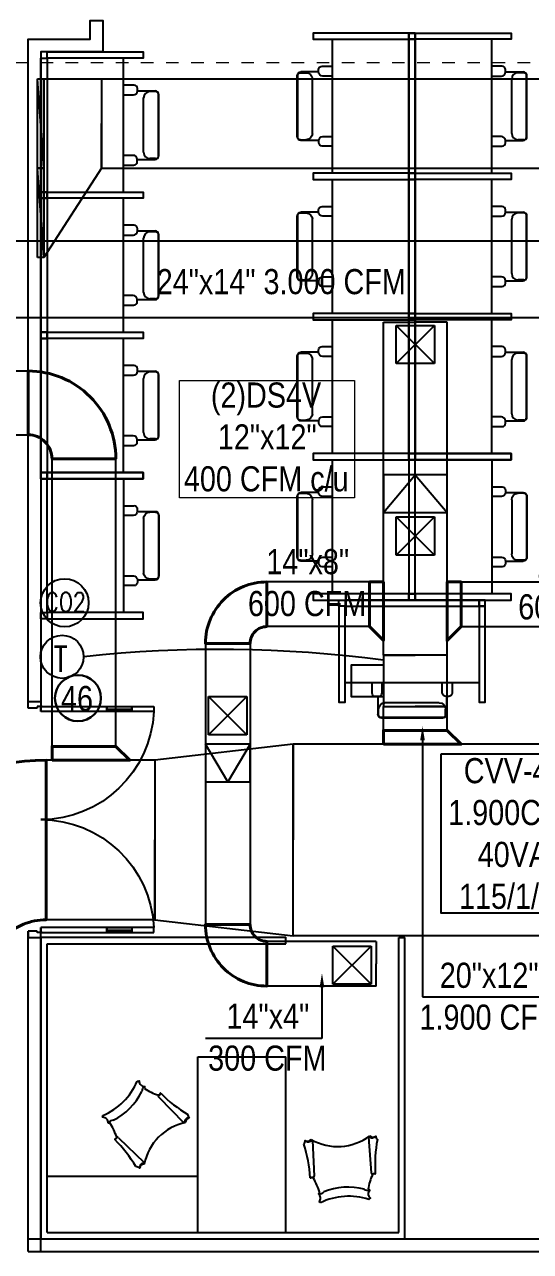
# Model space of a CAD drawing. Header units: inches. Extents: x -3 to 209, y -384 to 20.
# Drawn here: x 141.35 to 145.38, y 4.64 to 14.41 of the extents above; entities that cross this region are included whole.
import ezdxf
from ezdxf import colors
from ezdxf.entities.mleader import LeaderData, LeaderLine
from ezdxf.math import Vec2, Vec3

# ---------------------------------------------------------------- set-up
doc = ezdxf.new("R2010")
doc.units = ezdxf.units.IN
doc.header["$MEASUREMENT"] = 0
for name, pattern in [('Grid Line 1_2_', [0.022225, 0.0127, -0.003175, 0.003175, -0.003175]), ('Hidden', [7.1438, 4.7625, -2.3813]), ('HIDDEN2', [0.1875, 0.125, -0.0625])]:
    doc.linetypes.add(name, pattern=pattern)
for name, color, linetype in [('BASE PLAN$0$9 July 2012 10F STREAM ECOM$0$FLOOR LAYOUT 14 Oct (x-ref)$0$20F-032408$0$XDOOR', 253, 'Continuous'), ('BASE PLAN$0$FLOOR LAYOUT 14 Oct (x-ref)$0$20F-032408$0$XDOOR', 253, 'Continuous'), ('BASE PLAN$0$NBS-HEAVY', 253, 'Continuous'), ('BASE PLAN$0$NDS-DOORS', 253, 'Continuous'), ('BASE PLAN$0$WALL', 253, 'Continuous'), ('HVAC TEXTO CVV', 2, 'Continuous'), ('HVAC-Accesorios', 1, 'Continuous'), ('HVAC-Equipos', 3, 'Continuous'), ('HVAC-Extraccion', 114, 'Continuous'), ('HVAC-Rejillas', 2, 'HIDDEN2'), ('HVAC-Retorno', 20, 'Continuous'), ('HVAC-Suministro', 170, 'Continuous'), ('NFF-FURN', 253, 'Continuous'), ('NFF-LIGHT', 253, 'Continuous')]:
    doc.layers.add(name, color=color, linetype=linetype)
for name, color, linetype, lineweight in [('HVAC -Textos Retorno', 2, 'Continuous', 9), ('HVAC -Textos Suministro', 7, 'Continuous', 9), ('HVAC Suministro', 5, 'Continuous', 40), ('S-GRID', 253, 'Continuous', 9), ('TUBO HVAC', 1, 'Continuous', 30)]:
    doc.layers.add(name, color=color, linetype=linetype, lineweight=lineweight)
doc.styles.add('Arial Narrow', font='ARIALN.TTF', dxfattribs={"height": 0.00295})
doc.styles.add('ROMANS', font='romans.shx', dxfattribs={"width": 0.8})
doc.styles.get("Standard").update_dxf_attribs({"font": 'arial.ttf'})

# ---------------------------------------------------------------- blocks, each defined once
blk = doc.blocks.new('ds')
at = {"linetype": 'ByBlock', "lineweight": -2}
for p, q in [((-0.0127, -0.0127), (0.0127, 0.0127)), ((-0.0127, 0.0127), (0.0127, -0.0127)), ((-0.0127, -0.0127), (-0.0127, 0.0127)), ((-0.0127, 0.0127), (0.0127, 0.0127)), ((0.0127, 0.0127), (0.0127, -0.0127)), ((0.0127, -0.0127), (-0.0127, -0.0127))]:
    blk.add_line(p, q, dxfattribs=at)
blk = doc.blocks.new('Termostato 1')
at = {"linetype": 'ByBlock', "lineweight": -2}
blk.add_circle((725.3327, -473.7179), 0.1716, dxfattribs=at)
at = {"linetype": 'ByBlock', "lineweight": -2, "insert": (725.4136, -473.6514, -2.384), "char_height": 0.2, "width": 2.875949, "attachment_point": 1, "rotation": 270, "style": 'ROMANS'}
blk.add_mtext('T', dxfattribs=at)
blk = doc.blocks.new('CO2')
at = {"linetype": 'ByBlock', "lineweight": -2}
blk.add_circle((-74869.3144, 50750.37), 0.1915, dxfattribs=at)
at = {"linetype": 'ByBlock', "lineweight": -2, "insert": (-74869.4689, 50750.4509, -2.384), "char_height": 0.15, "width": 2.875949, "attachment_point": 1, "rotation": 0, "style": 'ROMANS'}
blk.add_mtext('CO2', dxfattribs=at)
blk = doc.blocks.new('*U88')
blk.add_lwpolyline([(-0.26, -0.0566), (-0.26, 0), (0, 0), (0.0566, -0.0566), (-0.26, -0.0566)])
blk = doc.blocks.new('*U61')
blk.add_lwpolyline([(-0.182, -0.0566), (-0.182, 0), (0, 0), (0.0566, -0.0566), (-0.182, -0.0566)])
blk = doc.blocks.new('rr')
at = {"linetype": 'ByBlock', "lineweight": -2}
for p, q in [((-0.0127, -0.0127), (0.0127, 0.0127)), ((-0.0127, -0.0127), (-0.0127, 0.0127)), ((-0.0127, 0.0127), (0.0127, 0.0127)), ((0.0127, 0.0127), (0.0127, -0.0127)), ((0.0127, -0.0127), (-0.0127, -0.0127))]:
    blk.add_line(p, q, dxfattribs=at)
blk = doc.blocks.new('BASE PLAN$0$Z$W@#701B5C3E')
at = {"layer": 'BASE PLAN$0$9 July 2012 10F STREAM ECOM$0$FLOOR LAYOUT 14 Oct (x-ref)$0$20F-032408$0$XDOOR', "linetype": 'ByBlock', "lineweight": -2}
blk.add_line((1700, 110), (1700, 10), dxfattribs=at)
at = {"layer": 'BASE PLAN$0$FLOOR LAYOUT 14 Oct (x-ref)$0$20F-032408$0$XDOOR', "linetype": 'ByBlock', "lineweight": -2}
for p, q in [((-138.1, 108.4), (-138.9, 1008.4)), ((-138.9, 1008.4), (-98.9, 1008.4)), ((-98.9, 1008.4), (-98.1, 108.4)), ((1661.1, 1010), (1621.1, 1009.9)), ((1621.1, 1009.9), (1621.2, 834.9)), ((1661.2, 835), (1661.1, 1010)), ((-98.7, 833.4), (-138.7, 833.4)), ((-118.6, 633), (-118.7, 833.4)), ((1661.2, 835), (1621.2, 834.9)), ((1661.2, 835), (1621.2, 834.9)), ((1641.4, 634.6), (1641.2, 834.9)), ((1641.4, 634.6), (1641.2, 834.9)), ((-98.6, 633), (-138.6, 633)), ((1661.4, 634.6), (1621.4, 634.5)), ((1661.4, 634.6), (1621.4, 634.5)), ((1621.4, 634.5), (1621.9, 109.9)), ((1661.9, 110), (1661.4, 634.6)), ((-176.1, 108.3), (-138.1, 108.4)), ((-176, 8.3), (-176.1, 108.3)), ((-138.1, 118.4), (-138.1, 78.4)), ((-98.1, 108.4), (-138.1, 108.4)), ((1621.9, 109.9), (1661.9, 110)), ((1661.9, 120), (1661.9, 80)), ((1699.9, 110), (1661.9, 110)), ((-126, 8.4), (-176, 8.3)), ((-138.1, 78.4), (-126.1, 78.4)), ((-126.1, 78.4), (-126, 8.4)), ((1661.9, 80), (1649.9, 80)), ((1649.9, 80), (1650, 10)), ((1650, 10), (1700, 10))]:
    blk.add_line(p, q, dxfattribs=at)
for points in [[(-98.6, 633), (-98.7, 833.4), (-138.7, 833.4), (-138.6, 633)], [(1661.4, 634.6), (1661.2, 835), (1621.2, 834.9), (1621.4, 634.5)]]:
    blk.add_lwpolyline(points, close=True, dxfattribs=at)
for points in [[(1621.2, 834.9), (1661.2, 835)], [(1661.4, 634.6), (1621.4, 634.5)]]:
    blk.add_lwpolyline(points, dxfattribs=at)
for centre, start, end in [((-138.1, 108.4), 0.05134, 87.50402), ((1661.9, 110), 92.59866, 180.05134)]:
    blk.add_arc(centre, 900, start, end, dxfattribs=at)
at = {"layer": 'BASE PLAN$0$WALL', "linetype": 'ByBlock', "lineweight": -2}
blk.add_line((-176, 8.3), (-176.1, 108.3), dxfattribs=at)
blk = doc.blocks.new('nci')
at = {"layer": 'NFF-FURN', "linetype": 'ByBlock', "lineweight": -2}
for p, q in [((717.3, -264.8), (634.6, -264.8)), ((744.2, -310), (744.2, -291.6)), ((634.6, -342.2), (711.9, -342.2)), ((744.2, -310), (885.7, -310)), ((793.3, -798.9), (793.3, -367.1)), ((889.4, -316.3), (844.1, -316.3)), ((911.1, -830.7), (911.1, -335.4)), ((914.8, -824.3), (914.8, -341.7)), ((710.9, -823.8), (634.6, -823.8)), ((743.2, -874.4), (743.2, -856.1)), ((743.2, -856.1), (885.7, -856.1)), ((889.4, -849.7), (844.1, -849.7)), ((634.6, -901.2), (716.3, -901.2))]:
    blk.add_line(p, q, dxfattribs=at)
for points in [[(-25, -50), (25, -50), (25, 0), (-25, 0)], [(25, -1116), (-25, -1116), (-25, -50), (25, -50)], [(25, -50), (25, -1116), (634.6, -1116), (634.6, -50)], [(-25, -1116), (25, -1116), (25, -1166), (-25, -1166)]]:
    blk.add_lwpolyline(points, close=True, dxfattribs=at)
for points in [[(25, 0), (789, 0), (789, -50), (25, -50), (25, 0)], [(25, -1116), (789, -1116), (789, -1166), (25, -1166), (25, -1116)]]:
    blk.add_lwpolyline(points, dxfattribs=at)
for centre, radius, start, end in [((717.3, -291.6), 26.9, 0, 90), ((711.9, -310), 32.3, 270, 0), ((844.1, -367.1), 50.8, 90, 180), ((885.7, -335.4), 25.4, 0, 90), ((889.4, -341.7), 25.4, 0, 90), ((710.9, -856.1), 32.3, 0, 90), ((716.3, -874.4), 26.9, 270, 0), ((844.1, -798.9), 50.8, 180, 270), ((885.7, -830.7), 25.4, 270, 0), ((889.4, -824.3), 25.4, 270, 0)]:
    blk.add_arc(centre, radius, start, end, dxfattribs=at)

msp = doc.modelspace()

# ---------------------------------------------------------------- linework, layer by layer
at = {"layer": 'BASE PLAN$0$NBS-HEAVY'}
for p, q in [((141.3801, 4.6422), (141.3801, 7.1922)), ((141.4801, 4.6422), (141.4801, 7.2202)), ((141.3801, 4.7422), (145.7931, 4.7422)), ((141.3801, 4.6422), (145.7931, 4.6422))]:
    msp.add_line(p, q, dxfattribs=at)
msp.add_lwpolyline([(141.3801, 8.9682), (141.3801, 14.2922), (141.8736, 14.2922), (141.8736, 14.4422), (141.9736, 14.4422), (141.9736, 14.1922), (141.4801, 14.1922), (141.4801, 8.9402)], dxfattribs=at)
at = {"layer": 'HVAC -Textos Suministro'}
msp.add_lwpolyline([(143.9791, 10.6424), (142.5836, 10.6424), (142.5836, 11.577), (143.9791, 11.577)], close=True, dxfattribs=at)
at = {"layer": 'HVAC Suministro'}
for points in [[(141.3787, 11.1438), (141.3787, 11.6518, -0.414214), (142.0772, 10.9533), (141.5692, 10.9533, 0.414214)], [(143.2801, 9.6166), (143.2801, 9.9722, 0.414214), (142.7911, 9.4833), (143.1467, 9.4833, -0.414214)], [(141.047, 6.8066), (139.777, 6.8066, -0.414214), (141.5232, 8.5529), (141.5232, 7.2829, 0.414214)], [(143.2801, 7.111), (143.2801, 6.7554, -0.414214), (142.7911, 7.2443), (143.1467, 7.2443, 0.414214)]]:
    msp.add_lwpolyline(points, format="xyb", close=True, dxfattribs=at)
at = {"layer": 'HVAC TEXTO CVV', "color": 1}
msp.add_lwpolyline([(144.6692, 8.6035), (145.8023, 8.6035), (145.8023, 7.3347), (144.6692, 7.3347)], close=True, dxfattribs=at)
at = {"layer": 'HVAC-Accesorios', "color": 1, "linetype": 'Hidden'}
msp.add_arc((142.906, -0.6438), 10.0787, 82.57714, 96.17782, dxfattribs=at)
at = {"layer": 'HVAC-Equipos'}
for points in [[(144.716, 9.3882), (144.208, 9.3882), (144.208, 8.9818), (144.716, 8.9818)], [(144.208, 9.312), (144.208, 9.058), (143.954, 9.058), (143.954, 9.312)]]:
    msp.add_lwpolyline(points, close=True, dxfattribs=at)
at = {"layer": 'HVAC-Extraccion'}
for p, q in [((141.9635, 13.9776), (141.9634, 13.622)), ((141.9635, 13.9776), (151.3021, 13.9742)), ((141.9633, 13.2664), (141.9634, 13.622)), ((141.9633, 13.2664), (151.3019, 13.263))]:
    msp.add_line(p, q, dxfattribs=at)
msp.add_lwpolyline([(141.5035, 13.9776), (141.9633, 13.9776), (141.9634, 13.2664), (141.5035, 12.5552)], close=True, dxfattribs=at)
at = {"layer": 'HVAC-Retorno'}
for p, q in [((140.0121, 12.6876), (148.0006, 12.688)), ((140.0122, 12.078), (148.0007, 12.0784))]:
    msp.add_line(p, q, dxfattribs=at)
at = {"layer": 'HVAC-Suministro'}
for p, q in [((144.208, 9.3882), (144.2078, 12.0396)), ((144.2078, 12.0396), (144.4618, 12.0396)), ((144.7158, 12.0396), (144.4618, 12.0396)), ((144.716, 9.3882), (144.7158, 12.0396)), ((138.5637, 11.6514), (141.3787, 11.6518)), ((141.3787, 11.6518), (141.3787, 11.3978)), ((141.3788, 11.1438), (141.3787, 11.3978)), ((138.5638, 11.1434), (141.3788, 11.1438)), ((141.5692, 10.9532), (141.8232, 10.9533)), ((141.5694, 8.6635), (141.5692, 10.9532)), ((142.0772, 10.9533), (141.8232, 10.9533)), ((142.0774, 8.6635), (142.0772, 10.9533)), ((144.0975, 9.9722), (143.2801, 9.9722)), ((143.2801, 9.9722), (143.2801, 9.7944)), ((144.0975, 9.9722), (144.0975, 9.7944)), ((144.8266, 9.9722), (144.8266, 9.7944)), ((144.8266, 9.9722), (148.2129, 9.9722)), ((143.2801, 9.6166), (143.2801, 9.7944)), ((144.0975, 9.6166), (144.0975, 9.7944)), ((144.8266, 9.6166), (144.8266, 9.7944)), ((144.0975, 9.6166), (143.2801, 9.6166)), ((144.8266, 9.6166), (148.2129, 9.6166)), ((142.7911, 9.4833), (142.9689, 9.4833)), ((142.7911, 9.4833), (142.7911, 7.2443)), ((143.1467, 9.4833), (142.9689, 9.4833)), ((143.1467, 9.4833), (143.1467, 7.2443)), ((144.208, 9.3882), (144.462, 9.3882)), ((144.716, 9.3882), (144.462, 9.3882)), ((144.208, 8.7907), (144.208, 8.9819)), ((144.208, 8.9819), (144.462, 8.9818)), ((144.716, 8.9817), (144.462, 8.9818)), ((144.716, 8.7905), (144.716, 8.9817)), ((144.208, 8.7907), (144.462, 8.7906)), ((144.716, 8.7905), (144.462, 8.7906)), ((141.5694, 8.6635), (141.8234, 8.6635)), ((142.0774, 8.6635), (141.8234, 8.6635)), ((148.4411, 8.6803), (143.4903, 8.6799)), ((143.4903, 8.6799), (143.4904, 7.9179)), ((142.3891, 8.5529), (141.5232, 8.5529)), ((141.5232, 8.5529), (141.5232, 7.9179)), ((142.3891, 8.5529), (142.3891, 7.9179)), ((141.5232, 7.2829), (141.5232, 7.9179)), ((142.3891, 7.2829), (142.3891, 7.9179)), ((143.4904, 7.1559), (143.4904, 7.9179)), ((142.3891, 7.2829), (141.5232, 7.2829)), ((142.7911, 7.2443), (142.9689, 7.2443)), ((143.1467, 7.2443), (142.9689, 7.2443)), ((148.4412, 7.1563), (143.4904, 7.1559)), ((144.1494, 7.111), (143.2801, 7.111)), ((143.2801, 7.111), (143.2801, 6.9332)), ((144.1494, 7.111), (144.1494, 6.9332)), ((143.2801, 6.7554), (143.2801, 6.9332)), ((144.1494, 6.7554), (144.1494, 6.9332)), ((144.1494, 6.7554), (143.2801, 6.7554))]:
    msp.add_line(p, q, dxfattribs=at)
for points in [[(144.2079, 10.5242), (144.7159, 10.5243), (144.7159, 10.8243), (144.2079, 10.8242), (144.2079, 10.5242), (144.4619, 10.8243), (144.7159, 10.5243)], [(143.1467, 8.6806), (142.7911, 8.6806), (142.7911, 8.3806), (143.1467, 8.3806), (143.1467, 8.6806), (142.9689, 8.3806), (142.7911, 8.6806)]]:
    msp.add_lwpolyline(points, dxfattribs=at)
msp.add_lwpolyline([(143.4903, 8.6799), (142.3891, 8.5529), (142.3891, 7.2829), (143.4904, 7.1559)], close=True, dxfattribs=at)
at = {"layer": 'NFF-FURN'}
for points in [[(143.4307, 7.0922), (143.4307, 7.1422), (141.4801, 7.1422), (141.4801, 4.7422), (144.3801, 4.7422), (144.3801, 7.1422)], [(142.7307, 4.7922), (142.7307, 6.1922)], [(142.7307, 6.1922), (143.4307, 6.1922)], [(143.4307, 4.7922), (143.4307, 6.1922)], [(142.3055, 5.9405), (142.3073, 5.9475), (142.3079, 5.9547)], [(142.4194, 5.8714), (142.6194, 5.6675)], [(142.0176, 5.6654), (142.0237, 5.6658), (142.0297, 5.667)], [(142.0985, 5.5479), (142.3041, 5.3496)], [(143.6428, 5.5256), (143.6566, 5.2403)], [(144.0897, 5.5534), (144.1113, 5.2686)], [(141.5307, 4.7922), (141.5307, 5.2422)], [(141.5307, 5.2422), (142.7307, 5.2422)], [(143.6917, 5.1021), (143.696, 5.1064), (143.7008, 5.1101)], [(144.0883, 5.1374), (144.0948, 5.1342), (144.1005, 5.1299)]]:
    msp.add_lwpolyline(points, dxfattribs=at)
for points in [[(141.9744, 5.7245, 0.190618), (142.2475, 5.9966)], [(142.2475, 5.9966), (142.2552, 5.9987), (142.2631, 5.9994, 0.415301), (142.3079, 5.9547, 0.275335), (142.2843, 5.9154)], [(142.0563, 5.687, 0.163773), (142.2843, 5.9154)], [(142.3055, 5.9405, 0.084773), (142.415, 5.8885)], [(142.4348, 5.9011), (142.432, 5.9014, -0.415881), (142.4144, 5.8838), (142.4157, 5.8771), (142.4194, 5.8714)], [(142.415, 5.8885, 0.335448), (142.432, 5.9014)], [(142.4348, 5.9011, 0.062864), (142.6511, 5.7338)], [(142.0563, 5.687, 0.260185), (142.0176, 5.6654, 0.41472), (141.9723, 5.7107), (141.9728, 5.7177), (141.9744, 5.7245)], [(142.0842, 5.5527, 0.064311), (142.0297, 5.667)], [(142.6327, 5.6684, 0.300719), (142.3036, 5.3377)], [(142.6511, 5.7338, 0.198158), (142.6625, 5.7062, 0.414966), (142.6236, 5.6673), (142.6194, 5.6675)], [(142.6511, 5.7338, 0.198888), (142.6625, 5.7062, 0.347278), (142.6327, 5.6684)], [(142.0985, 5.5479), (142.0929, 5.5515), (142.0863, 5.5528, -0.415432), (142.0687, 5.5352), (142.0689, 5.5323)], [(142.0687, 5.5352, 0.379395), (142.0842, 5.5527)], [(142.2381, 5.3173, 0.062793), (142.0689, 5.5323)], [(143.575, 5.4973, 0.197378), (143.5846, 5.5252, 0.414852), (143.6396, 5.5288), (143.6428, 5.5256)], [(143.6253, 5.2283, 0.062793), (143.575, 5.4973)], [(143.5846, 5.5252, 0.360765), (143.6335, 5.5331)], [(143.6335, 5.5331, 0.300719), (144.0991, 5.5629)], [(144.0897, 5.5534), (144.0923, 5.5567, 0.414966), (144.1472, 5.5604, 0.198158), (144.1604, 5.5336)], [(144.0991, 5.5629, 0.347278), (144.1472, 5.5604, 0.198888), (144.1604, 5.5336)], [(144.1604, 5.5336, 0.062864), (144.1438, 5.2607)], [(142.3041, 5.3496), (142.3044, 5.3451, 0.414852), (142.2654, 5.3061, 0.197378), (142.2381, 5.3173)], [(142.3036, 5.3377, 0.360765), (142.2654, 5.3061)], [(143.6253, 5.2283), (143.6274, 5.2263, -0.415432), (143.6522, 5.2279), (143.6556, 5.2337), (143.6566, 5.2403)], [(143.6507, 5.2264, 0.379395), (143.6274, 5.2263)], [(143.7008, 5.1101, 0.064311), (143.6507, 5.2264)], [(144.1213, 5.2541, 0.084773), (144.0883, 5.1374)], [(144.1113, 5.2686), (144.1132, 5.2621), (144.1174, 5.2567, -0.415881), (144.1422, 5.2584), (144.1438, 5.2607)], [(144.1422, 5.2584, 0.335448), (144.1213, 5.2541)], [(143.7077, 5.0306), (143.7015, 5.0339), (143.6959, 5.0381, 0.41472), (143.6917, 5.1021, 0.260185), (143.7334, 5.117)], [(144.0923, 5.0569, 0.190618), (143.7077, 5.0306)], [(144.0554, 5.138, 0.163773), (143.7334, 5.117)], [(144.0923, 5.0569), (144.0989, 5.0612), (144.1047, 5.0667, -0.415301), (144.1005, 5.1299, -0.275335), (144.0554, 5.138)]]:
    msp.add_lwpolyline(points, format="xyb", dxfattribs=at)
at = {"layer": 'NFF-LIGHT'}
for p, q in [((144.3301, 4.7922), (144.3301, 7.1422)), ((144.3301, 7.1422), (144.3801, 7.1422)), ((141.5301, 4.7922), (141.5301, 7.0922)), ((141.5301, 7.0922), (143.4307, 7.0922)), ((141.5301, 4.7922), (144.3301, 4.7922))]:
    msp.add_line(p, q, dxfattribs=at)
at = {"layer": 'S-GRID', "linetype": 'Grid Line 1_2_'}
msp.add_line((122.6773, 14.1076), (191.9984, 14.1076), dxfattribs=at)
at = {"layer": 'TUBO HVAC'}
msp.add_circle((141.7759, 9.0471), 0.1831, dxfattribs=at)

# ---------------------------------------------------------------- block references
at = {"layer": 'BASE PLAN$0$NDS-DOORS', "xscale": -0.0009999999999852297, "yscale": 0.0009999999999852297, "zscale": 0.0009999999999852297, "rotation": 270.0513400162318}
msp.add_blockref('BASE PLAN$0$Z$W@#701B5C3E', (141.3716, 7.3182), dxfattribs=at)
at = {"layer": 'HVAC Suministro', "yscale": 1.953866694221574, "zscale": 1.953866694221574}
for p, xscale, rotation in [((144.0975, 9.6166), -1.953866694221574, 90.00000001681919), ((144.8266, 9.6166), 1.953866694221574, 269.9999999831808)]:
    msp.add_blockref('*U61', p, dxfattribs=dict(at, xscale=xscale, rotation=rotation))
at = {"layer": 'HVAC Suministro', "xscale": 1.953866694221574, "yscale": 1.953866694221574, "zscale": 1.953866694221574}
for p in [(144.716, 8.7906), (142.0774, 8.6635)]:
    msp.add_blockref('*U88', p, dxfattribs=at)
at = {"layer": 'HVAC-Equipos'}
msp.add_blockref('CO2', (75010.984, -50740.564), dxfattribs=at)
at = {"layer": 'HVAC-Equipos', "rotation": 90.00000000172517}
msp.add_blockref('Termostato 1', (-332.0682, -715.9563), dxfattribs=at)
at = {"layer": 'HVAC-Rejillas', "zscale": 12}
for name, p, xscale, yscale, rotation in [('rr', (141.4781, 13.622), 28, 2, 90), ('rr', (141.4781, 12.9108), 28, 2, 90), ('ds', (144.462, 11.8625), 12, 12, 270), ('ds', (144.462, 10.3372), 12, 12, 270), ('ds', (142.9689, 8.9085), 12, 12, 180), ('ds', (143.9576, 6.9215), 12, 12, 180)]:
    msp.add_blockref(name, p, dxfattribs=dict(at, xscale=xscale, yscale=yscale, rotation=rotation))
at = {"layer": 'NFF-FURN', "zscale": 0.0009999999999852297}
for p, xscale, yscale, rotation in [((144.4367, 14.3422), -0.0009999999999852297, 0.0009999999999852297, 359.9999999999999), ((144.4367, 13.2262), -0.0009999999999852297, 0.0009999999999852297, 359.9999999999999), ((144.4367, 12.1102), -0.0009999999999852297, 0.0009999999999852297, 359.9999999999999), ((144.4367, 10.9942), -0.0009999999999852297, 0.0009999999999852297, 359.9999999999999), ((144.4367, 9.8282), -0.0009999999999852297, 0.0009999999999852297, 180), ((141.5051, 9.6782), -0.0009999999999852297, 0.0009999999999852297, 180), ((143.8537, 9.8032), -0.0009999999999852304, 0.0009999999999852304, 90)]:
    msp.add_blockref('nci', p, dxfattribs=dict(at, xscale=xscale, yscale=yscale, rotation=rotation))
at = {"layer": 'NFF-FURN', "xscale": 0.0009999999999852297, "yscale": 0.0009999999999852297, "zscale": 0.0009999999999852297}
for p in [(144.4367, 14.3422), (141.5051, 14.1922), (144.4367, 13.2262), (141.5051, 13.0762), (144.4367, 12.1102), (141.5051, 11.9602)]:
    msp.add_blockref('nci', p, dxfattribs=at)

# ---------------------------------------------------------------- texts
at = {"layer": 'HVAC -Textos Retorno', "insert": (142.4029, 12.4631), "char_height": 0.2, "width": 2.027405, "attachment_point": 1, "style": 'Arial Narrow'}
msp.add_mtext('24"x14" 3.000 CFM', dxfattribs=at)
at = {"layer": 'HVAC -Textos Suministro', "char_height": 0.2, "attachment_point": 1, "style": 'Arial Narrow'}
for s, insert, width in [('\\pi0.38596;(2)DS4V\\P\\pi0.44162;12"x12"\\P\\pi0.17129;400 CFM c/u', (142.4485, 11.5601), 1.634804), ('\\pi0.28216;14"x8" \\P\\pi0.13585;600 CFM', (142.9939, 10.2337), 1.188471), ('\\pi0.28216;14"x8" \\P\\pi0.13585;600 CFM', (145.1462, 10.2074), 1.188471), ('\\pi0.20938;20"x12" \\P\\pi0.048465;1.900 CFM', (144.4476, 6.9409), 1.188471), ('\\pi0.28216;14"x4" \\P\\pi0.13632;300 CFM', (142.6764, 6.6148), 1.188471)]:
    msp.add_mtext(s, dxfattribs=dict(at, insert=insert, width=width))
at = {"layer": 'HVAC TEXTO CVV', "color": 1, "char_height": 0.2, "width": 1.634804, "attachment_point": 1, "style": 'Arial Narrow'}
for s, insert in [('\\pi0.69673;46', (140.9441, 9.1439)), ('\\pi0.42729;CVV-46\\P\\pi0.30349;1.900CFM\\P\\pi0.53821;40VA\\P\\pi0.38937;115/1/60', (144.421, 8.57))]:
    msp.add_mtext(s, dxfattribs=dict(at, insert=insert))

# ---------------------------------------------------------------- leaders
at = {"layer": 'HVAC -Textos Suministro'}
ml = msp.add_multileader_mtext('Standard', dxfattribs=at)
ml.set_content('', color=256)
ml.set_leader_properties()
ml.build(insert=Vec2(0, 0))
ml.multileader.update_dxf_attribs({"dogleg_length": 0.36, "arrow_head_size": 0.1128})
ctx = ml.context
ctx.base_point, ctx.char_height, ctx.arrow_head_size, ctx.landing_gap_size, ctx.plane_origin, ctx.plane_x_axis, ctx.plane_y_axis = Vec3(145.7488, 6.6692), 0.1128, 0.1128, 0.0564, Vec3(149.03, 7.1676), Vec3(-1, 0), Vec3(0, -1)
ctx.text_align_type = 2
notes = []
notes.append((ctx, [(1, (1, 1, 0), (144.5196, 6.6692), (1, 0), 1.1164, [(0, [(144.5196, 8.8237)], 0, [])])]))
ctx.mtext.insert, ctx.mtext.text_direction, ctx.mtext.rotation, ctx.mtext.alignment, ctx.mtext.flow_direction = Vec3(145.6924, 6.6128), Vec3(-1, 0), 3.141593, 3, 5
ml = msp.add_multileader_mtext('Standard', dxfattribs=at)
ml.set_content('', color=256)
ml.set_leader_properties()
ml.build(insert=Vec2(0, 0))
ml.multileader.update_dxf_attribs({"dogleg_length": 0.36, "arrow_head_size": 0.1128})
ctx = ml.context
ctx.base_point, ctx.char_height, ctx.arrow_head_size, ctx.landing_gap_size, ctx.plane_origin, ctx.plane_x_axis, ctx.plane_y_axis = Vec3(142.7928, 6.3375), 0.1128, 0.1128, 0.0564, Vec3(139.2088, 6.836), Vec3(-1, 0), Vec3(0, -1)
notes.append((ctx, [(1, (1, 1, 0), (143.7191, 6.3375), (-1, 0), 0.9263, [(0, [(143.7191, 6.8585)], 0, [])])]))
ctx.mtext.insert, ctx.mtext.text_direction, ctx.mtext.rotation, ctx.mtext.flow_direction = Vec3(142.7364, 6.2811), Vec3(-1, 0), 3.141593, 5
for ctx, leaders in notes:
    for number, flags, end, landing, length, lines in leaders:
        leader = LeaderData()
        leader.index, (leader.has_last_leader_line, leader.has_dogleg_vector, leader.attachment_direction) = number, flags
        leader.last_leader_point, leader.dogleg_vector, leader.dogleg_length = Vec3(end), Vec3(landing), length
        for number, points, colour, breaks in lines:
            line = LeaderLine()
            line.index, line.vertices, line.color, line.breaks = number, Vec3.list(points), colors.encode_raw_color(colour), breaks
            leader.lines.append(line)
        ctx.leaders.append(leader)

doc.saveas('drawing.dxf')
